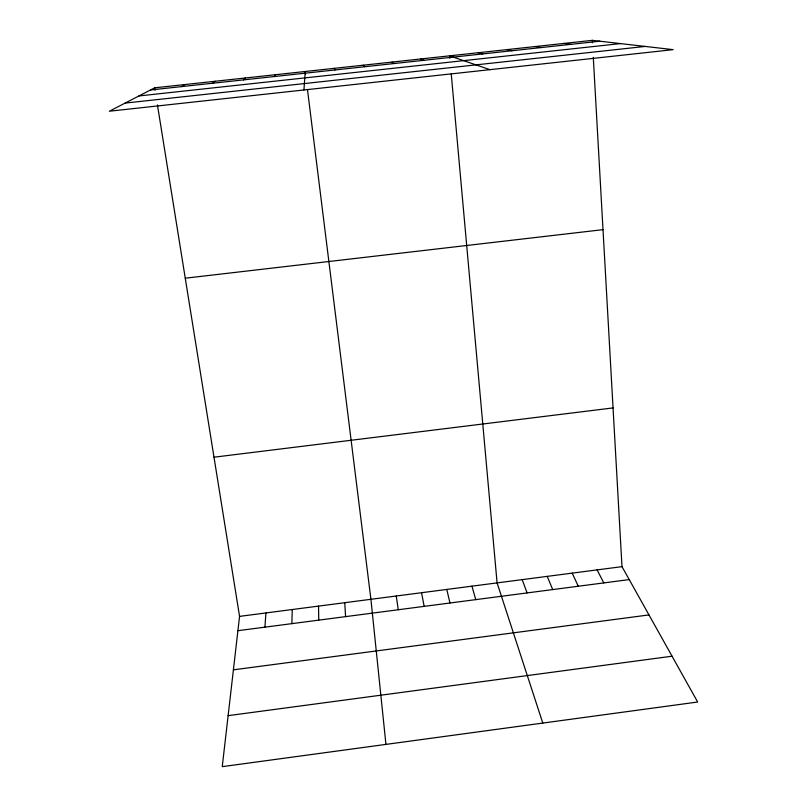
<?xml version="1.0" encoding="UTF-8"?>
<svg xmlns="http://www.w3.org/2000/svg" width="807" height="807" viewBox="0 0 807 807"><rect width="100%" height="100%" fill="white"/><g stroke="black" fill="none" stroke-linecap="round" stroke-linejoin="round"><path stroke-width="1.21" d="M291.862 623.64L292.265 609.527M303.936 89.981L305.228 71.49L305.53 73.931M264.918 627.16L265.937 612.947M157.436 104.92L239.558 616.377L222.248 766.65L697.662 702.019L621.995 566.655L593.296 57.337M274.34 76.544L275.258 74.748M243.492 79.893L245.227 78.007M212.574 83.242L215.116 81.265M181.585 86.611L184.944 84.543M154.682 87.822L109.338 111.225L673.179 49.651L592.338 40.35L154.682 87.822L155.075 90.263M228.119 715.658L672.049 656.202M233.405 669.83L648.979 614.924M237.914 630.691L629.228 579.587M239.558 616.377L621.995 566.655M213.996 457.206L613.048 407.918M185.257 278.203L603.011 229.652M150.505 89.981L599.823 41.207M138.925 95.952L620.522 43.588M125.095 103.094L645.186 46.433M563.922 43.437L570.66 44.375M535.444 46.524L541.436 47.552M506.897 49.62L512.142 50.73M478.289 52.717L482.778 53.918M489.94 69.664L449.61 55.834L449.832 58.265M420.871 58.951L423.836 60.313M392.061 62.078L394.26 63.521M363.18 65.206L364.613 66.739M597.119 569.893L603.777 582.916M572.193 573.131L578.276 586.245M547.207 576.38L552.724 589.584M334.239 68.343L334.895 69.967M522.179 579.638L527.112 592.923M542.788 723.072L497.092 582.896L451.254 74.073M471.964 586.164L475.747 599.631M446.775 589.433L449.973 603M421.547 592.721L424.149 606.37M396.257 596.01L398.275 609.749M307.497 89.769L370.917 599.298L385.938 744.397M344.76 602.698L345.578 616.629M592.338 40.35L592.469 42.781M318.543 606.107L318.745 620.129"/></g></svg>
